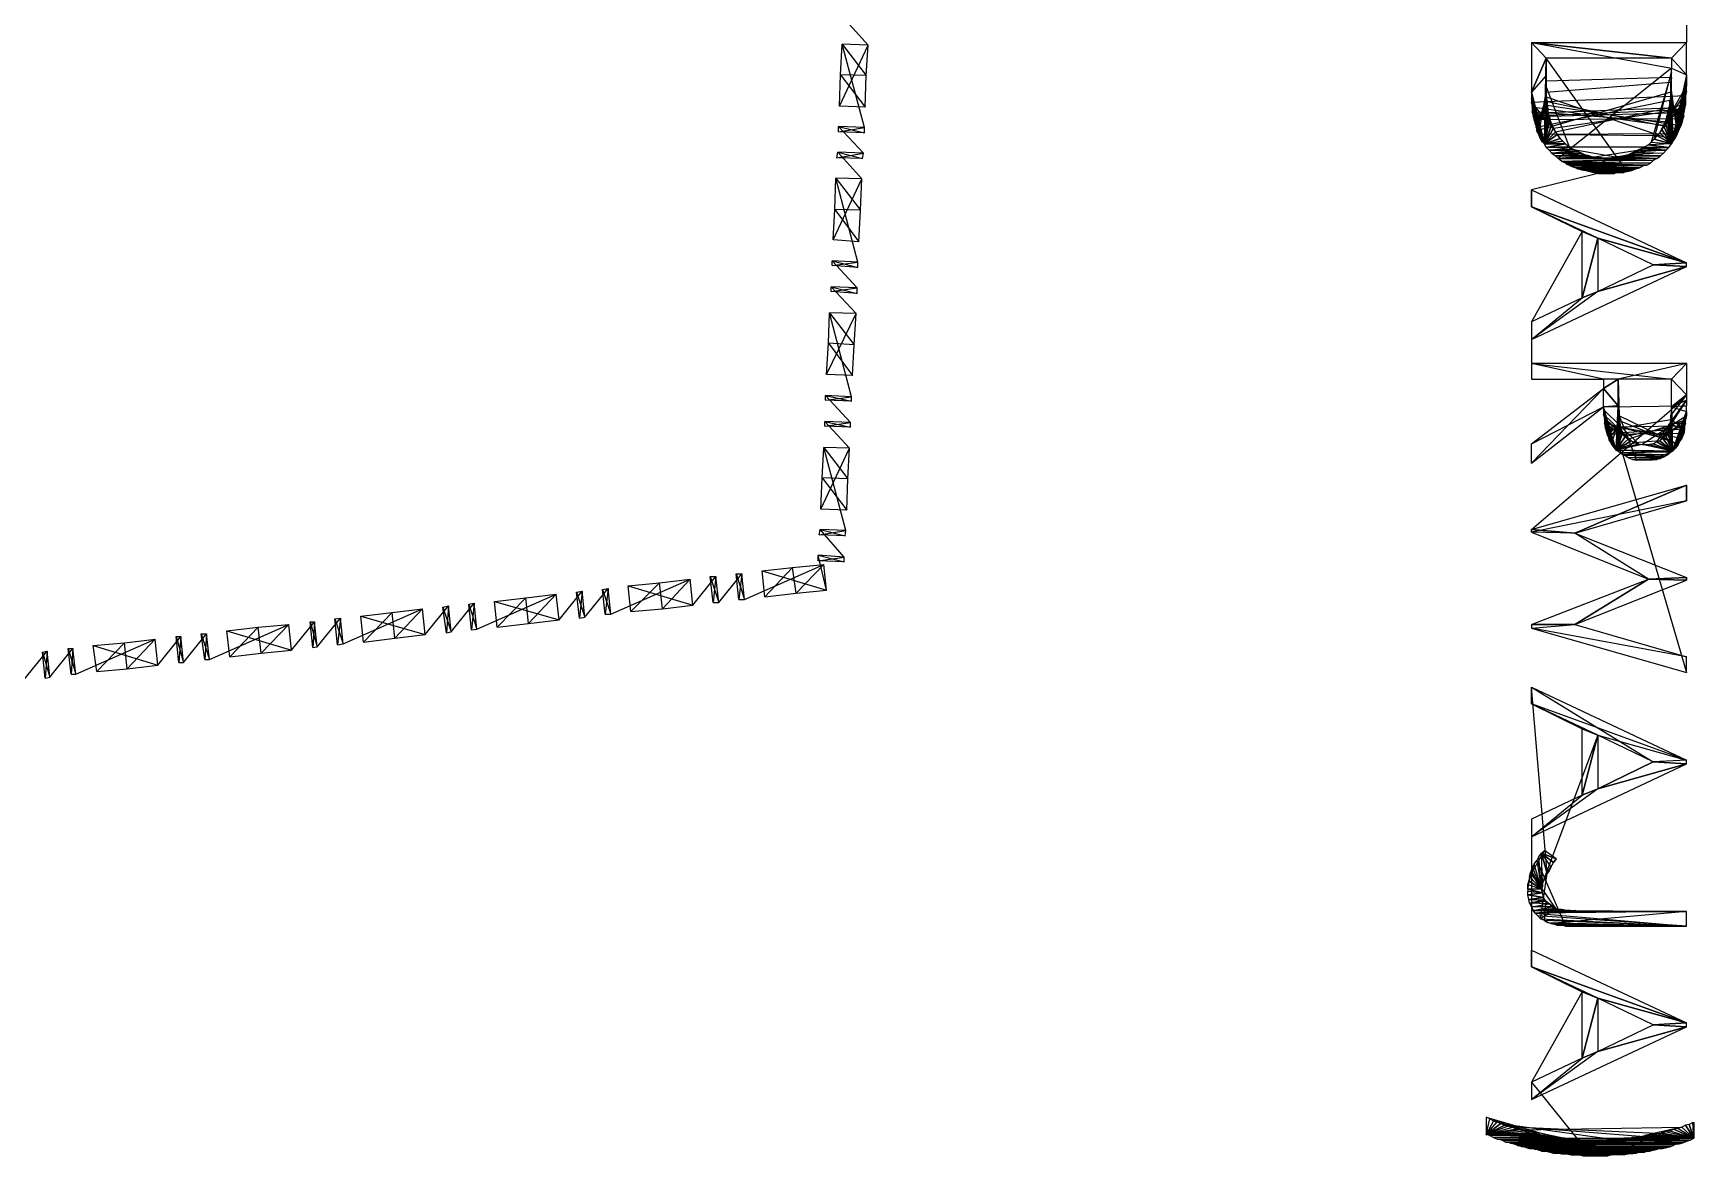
# Model space of a CAD drawing. Header units: metres. Extents: x 0 to 805, y 0 to 1107.
# Drawn here: x 690.6 to 804.9, y 634.7 to 712 of the extents above; entities that cross this region are included whole.
import ezdxf

# ---------------------------------------------------------------- set-up
doc = ezdxf.new("R2010")
doc.units = ezdxf.units.M
doc.layers.add('GUIDES', color=8, linetype='Continuous')
doc.layers.add('ROADS', color=7, linetype='Continuous')

msp = doc.modelspace()

# ---------------------------------------------------------------- linework, layer by layer
at = {"layer": 'GUIDES'}
for points in [[(746.24, 711.25), (747.9, 709.09), (746.12, 709.15), (746.24, 711.25)], [(748.02, 711.19), (746.24, 711.25), (747.9, 709.09), (748.02, 711.19)], [(803.33, 710.3), (794.7, 710.3), (793.68, 711.38), (803.33, 710.3)], [(794.7, 710.3), (793.68, 711.38), (793.68, 707.95), (794.7, 710.3)], [(793.68, 711.38), (804.35, 711.38), (803.33, 710.3), (793.68, 711.38)], [(804.35, 711.38), (803.33, 710.3), (804.35, 709.15), (804.35, 711.38)], [(794.7, 710.3), (793.68, 707.95), (794.57, 704.39), (794.7, 710.3)], [(794.7, 710.3), (794.7, 709.09), (794.57, 704.39), (794.7, 710.3)], [(803.33, 710.3), (803.33, 709.6), (804.35, 709.15), (803.33, 710.3)], [(746.12, 709.15), (747.83, 706.93), (746.05, 706.99), (746.12, 709.15)], [(747.9, 709.09), (746.12, 709.15), (747.83, 706.93), (747.9, 709.09)], [(794.7, 709.09), (794.7, 708.71), (794.57, 704.39), (794.7, 709.09)], [(794.7, 708.71), (794.7, 708.33), (794.57, 704.39), (794.7, 708.71)], [(803.33, 708.96), (803.27, 708.65), (803.33, 704.39), (803.33, 708.96)], [(803.33, 709.6), (804.35, 709.15), (803.33, 704.39), (803.33, 709.6)], [(803.33, 704.39), (804.35, 708.77), (804.35, 709.15), (803.33, 704.39)], [(804.35, 708.39), (803.33, 704.39), (804.35, 708.77), (804.35, 708.39)], [(793.68, 707.95), (793.68, 707.57), (794.57, 704.39), (793.68, 707.95)], [(793.68, 707.57), (793.68, 707.25), (794.57, 704.39), (793.68, 707.57)], [(794.7, 708.33), (794.7, 707.95), (794.57, 704.39), (794.7, 708.33)], [(794.7, 707.95), (794.7, 707.63), (794.57, 704.39), (794.7, 707.95)], [(794.7, 707.63), (794.76, 707.31), (794.57, 704.39), (794.7, 707.63)], [(803.27, 707.69), (803.2, 707.38), (803.33, 704.39), (803.27, 707.69)], [(803.27, 708.65), (803.27, 708.26), (803.33, 704.39), (803.27, 708.65)], [(803.33, 704.39), (803.27, 707.95), (803.27, 708.26), (803.33, 704.39)], [(803.27, 707.69), (803.33, 704.39), (803.27, 707.95), (803.27, 707.69)], [(803.33, 704.39), (804.35, 708.01), (804.35, 708.39), (803.33, 704.39)], [(804.28, 707.69), (803.33, 704.39), (804.35, 708.01), (804.28, 707.69)], [(804.28, 707.69), (804.28, 707.38), (803.33, 704.39), (804.28, 707.69)], [(793.68, 707.25), (793.74, 706.93), (794.57, 704.39), (793.68, 707.25)], [(793.74, 706.93), (793.74, 706.61), (794.57, 704.39), (793.74, 706.93)], [(793.74, 706.61), (793.81, 706.3), (794.57, 704.39), (793.74, 706.61)], [(794.76, 707.31), (794.76, 707.06), (794.57, 704.39), (794.76, 707.31)], [(794.76, 707.06), (794.82, 706.8), (794.57, 704.39), (794.76, 707.06)], [(794.82, 706.8), (794.82, 706.55), (794.57, 704.39), (794.82, 706.8)], [(794.82, 706.55), (794.89, 706.3), (794.57, 704.39), (794.82, 706.55)], [(803.33, 704.39), (803.01, 706.3), (803.08, 706.42), (803.33, 704.39)], [(803.14, 706.87), (803.08, 706.68), (803.33, 704.39), (803.14, 706.87)], [(803.08, 706.68), (803.08, 706.42), (803.33, 704.39), (803.08, 706.68)], [(803.2, 707.12), (803.14, 706.87), (803.33, 704.39), (803.2, 707.12)], [(803.2, 707.38), (803.2, 707.12), (803.33, 704.39), (803.2, 707.38)], [(804.28, 707.38), (804.28, 707.12), (803.33, 704.39), (804.28, 707.38)], [(804.28, 707.12), (804.22, 706.8), (803.33, 704.39), (804.28, 707.12)], [(804.22, 706.8), (804.16, 706.55), (803.33, 704.39), (804.22, 706.8)], [(803.33, 704.39), (804.16, 706.3), (804.16, 706.55), (803.33, 704.39)], [(747.77, 705.53), (745.99, 705.6), (747.77, 705.15), (747.77, 705.53)], [(745.99, 705.6), (747.77, 705.15), (745.99, 705.22), (745.99, 705.6)], [(793.81, 706.3), (793.87, 706.04), (794.57, 704.39), (793.81, 706.3)], [(793.87, 706.04), (793.93, 705.79), (794.57, 704.39), (793.87, 706.04)], [(793.93, 705.79), (794, 705.53), (794.57, 704.39), (793.93, 705.79)], [(794, 705.53), (794.06, 705.28), (794.57, 704.39), (794, 705.53)], [(794.06, 705.28), (794.19, 705.03), (794.57, 704.39), (794.06, 705.28)], [(794.89, 706.3), (794.95, 706.17), (794.57, 704.39), (794.89, 706.3)], [(794.57, 704.39), (794.95, 706.04), (794.95, 706.17), (794.57, 704.39)], [(795.08, 705.72), (794.57, 704.39), (794.95, 706.04), (795.08, 705.72)], [(795.08, 705.72), (795.2, 705.47), (794.57, 704.39), (795.08, 705.72)], [(795.2, 705.47), (795.33, 705.22), (794.57, 704.39), (795.2, 705.47)], [(802.63, 705.41), (802.51, 705.15), (803.33, 704.39), (802.63, 705.41)], [(802.76, 705.66), (802.63, 705.41), (803.33, 704.39), (802.76, 705.66)], [(802.89, 705.92), (802.76, 705.66), (803.33, 704.39), (802.89, 705.92)], [(803.01, 706.23), (802.89, 705.92), (803.33, 704.39), (803.01, 706.23)], [(803.01, 706.23), (803.33, 704.39), (803.01, 706.3), (803.01, 706.23)], [(804.09, 706.11), (803.33, 704.39), (804.16, 706.3), (804.09, 706.11)], [(804.09, 706.11), (804.03, 705.85), (803.33, 704.39), (804.09, 706.11)], [(804.03, 705.85), (803.97, 705.66), (803.33, 704.39), (804.03, 705.85)], [(803.97, 705.66), (803.84, 705.41), (803.33, 704.39), (803.97, 705.66)], [(803.46, 704.65), (803.84, 705.41), (803.33, 704.39), (803.46, 704.65)], [(803.71, 705.09), (803.46, 704.65), (803.84, 705.41), (803.71, 705.09)], [(794.57, 704.39), (794.25, 704.84), (794.19, 705.03), (794.57, 704.39)], [(794.38, 704.58), (794.57, 704.39), (794.25, 704.84), (794.38, 704.58)], [(795.33, 705.22), (795.46, 705.03), (794.57, 704.39), (795.33, 705.22)], [(795.46, 705.03), (795.65, 704.77), (794.57, 704.39), (795.46, 705.03)], [(795.65, 704.77), (795.84, 704.58), (794.57, 704.39), (795.65, 704.77)], [(795.84, 704.58), (794.57, 704.39), (796.03, 704.39), (795.84, 704.58)], [(794.57, 704.39), (796.03, 704.39), (794.7, 704.14), (794.57, 704.39)], [(796.03, 704.39), (796.28, 704.2), (794.7, 704.14), (796.03, 704.39)], [(796.35, 704.14), (794.7, 704.14), (796.28, 704.2), (796.35, 704.14)], [(794.89, 703.95), (796.35, 704.14), (794.7, 704.14), (794.89, 703.95)], [(796.6, 704.01), (794.89, 703.95), (796.35, 704.14), (796.6, 704.01)], [(801.49, 704.2), (803.14, 704.14), (801.36, 704.07), (801.49, 704.2)], [(802.95, 703.95), (801.36, 704.07), (803.14, 704.14), (802.95, 703.95)], [(801.74, 704.33), (801.49, 704.2), (803.14, 704.14), (801.74, 704.33)], [(801.93, 704.52), (803.33, 704.39), (801.74, 704.33), (801.93, 704.52)], [(803.33, 704.39), (801.74, 704.33), (803.14, 704.14), (803.33, 704.39)], [(802.12, 704.71), (801.93, 704.52), (803.33, 704.39), (802.12, 704.71)], [(802.32, 704.96), (802.12, 704.71), (803.33, 704.39), (802.32, 704.96)], [(802.51, 705.15), (802.32, 704.96), (803.33, 704.39), (802.51, 705.15)], [(803.71, 705.09), (803.59, 704.84), (803.46, 704.65), (803.71, 705.09)], [(745.93, 703.82), (747.64, 703.38), (745.86, 703.44), (745.93, 703.82)], [(747.71, 703.76), (745.93, 703.82), (747.64, 703.38), (747.71, 703.76)], [(796.6, 704.01), (794.89, 703.95), (796.85, 703.88), (796.6, 704.01)], [(794.89, 703.95), (796.85, 703.88), (795.08, 703.76), (794.89, 703.95)], [(796.85, 703.88), (795.08, 703.76), (797.11, 703.76), (796.85, 703.88)], [(795.33, 703.57), (797.11, 703.76), (795.08, 703.76), (795.33, 703.57)], [(797.36, 703.63), (795.33, 703.57), (797.11, 703.76), (797.36, 703.63)], [(797.36, 703.63), (795.33, 703.57), (797.62, 703.57), (797.36, 703.63)], [(795.33, 703.57), (797.62, 703.57), (795.52, 703.38), (795.33, 703.57)], [(797.62, 703.57), (797.87, 703.5), (795.52, 703.38), (797.62, 703.57)], [(798.19, 703.5), (798.51, 703.44), (795.52, 703.38), (798.19, 703.5)], [(797.87, 703.5), (798.19, 703.5), (795.52, 703.38), (797.87, 703.5)], [(798.51, 703.44), (795.52, 703.38), (802.32, 703.38), (798.51, 703.44)], [(795.52, 703.38), (802.32, 703.38), (795.77, 703.18), (795.52, 703.38)], [(802.32, 703.38), (802.06, 703.25), (795.77, 703.18), (802.32, 703.38)], [(802.06, 703.25), (795.77, 703.18), (801.87, 703.06), (802.06, 703.25)], [(795.77, 703.18), (801.87, 703.06), (796.03, 703.06), (795.77, 703.18)], [(796.03, 703.06), (796.09, 702.99), (801.62, 702.93), (796.03, 703.06)], [(801.87, 703.06), (796.03, 703.06), (801.62, 702.93), (801.87, 703.06)], [(796.09, 702.99), (801.62, 702.93), (796.35, 702.87), (796.09, 702.99)], [(802.32, 703.38), (798.51, 703.44), (799.2, 703.44), (802.32, 703.38)], [(799.46, 703.5), (799.2, 703.44), (802.32, 703.38), (799.46, 703.5)], [(799.78, 703.5), (799.46, 703.5), (802.32, 703.38), (799.78, 703.5)], [(800.03, 703.57), (802.57, 703.57), (799.78, 703.5), (800.03, 703.57)], [(802.57, 703.57), (799.78, 703.5), (802.32, 703.38), (802.57, 703.57)], [(800.03, 703.57), (802.57, 703.57), (800.35, 703.63), (800.03, 703.57)], [(802.57, 703.57), (800.35, 703.63), (800.6, 703.69), (802.57, 703.57)], [(800.85, 703.82), (802.76, 703.76), (800.6, 703.69), (800.85, 703.82)], [(802.76, 703.76), (800.6, 703.69), (802.57, 703.57), (802.76, 703.76)], [(801.11, 703.95), (802.95, 703.95), (800.85, 703.82), (801.11, 703.95)], [(802.95, 703.95), (800.85, 703.82), (802.76, 703.76), (802.95, 703.95)], [(801.11, 703.95), (802.95, 703.95), (801.36, 704.07), (801.11, 703.95)], [(745.8, 702.04), (747.51, 699.82), (745.74, 699.88), (745.8, 702.04)], [(747.58, 701.98), (745.8, 702.04), (747.51, 699.82), (747.58, 701.98)], [(801.62, 702.93), (801.36, 702.87), (796.35, 702.87), (801.62, 702.93)], [(796.35, 702.87), (796.6, 702.8), (801.11, 702.74), (796.35, 702.87)], [(801.36, 702.87), (796.35, 702.87), (801.11, 702.74), (801.36, 702.87)], [(796.6, 702.8), (801.11, 702.74), (796.85, 702.68), (796.6, 702.8)], [(801.11, 702.74), (796.85, 702.68), (800.85, 702.68), (801.11, 702.74)], [(796.85, 702.68), (800.85, 702.68), (797.11, 702.61), (796.85, 702.68)], [(800.85, 702.68), (797.11, 702.61), (800.6, 702.55), (800.85, 702.68)], [(797.11, 702.61), (797.43, 702.55), (800.6, 702.55), (797.11, 702.61)], [(797.43, 702.55), (800.6, 702.55), (797.68, 702.49), (797.43, 702.55)], [(797.68, 702.49), (800.28, 702.49), (800.6, 702.55), (797.68, 702.49)], [(798, 702.42), (800.03, 702.42), (797.68, 702.49), (798, 702.42)], [(800.03, 702.42), (797.68, 702.49), (800.28, 702.49), (800.03, 702.42)], [(799.71, 702.42), (798, 702.42), (798.25, 702.36), (799.71, 702.42)], [(799.71, 702.42), (799.39, 702.36), (798.25, 702.36), (799.71, 702.42)], [(804.35, 696.2), (793.68, 700.07), (793.68, 701.22), (804.35, 696.2)], [(745.74, 699.88), (747.39, 697.66), (745.61, 697.79), (745.74, 699.88)], [(747.51, 699.82), (745.74, 699.88), (747.39, 697.66), (747.51, 699.82)], [(793.68, 700.07), (797.17, 698.36), (798.25, 697.91), (793.68, 700.07)], [(798.25, 697.91), (804.35, 696.2), (793.68, 700.07), (798.25, 697.91)], [(797.17, 698.36), (798.25, 697.91), (797.17, 693.79), (797.17, 698.36)], [(798.25, 697.91), (798.25, 694.23), (797.17, 693.79), (798.25, 697.91)], [(798.25, 697.91), (804.35, 696.2), (802.06, 696.07), (798.25, 697.91)], [(747.32, 696.26), (745.55, 696.33), (747.32, 695.88), (747.32, 696.26)], [(745.55, 696.33), (747.32, 695.88), (745.55, 696.01), (745.55, 696.33)], [(804.35, 696.2), (802.06, 696.07), (804.35, 695.95), (804.35, 696.2)], [(804.35, 695.95), (798.25, 694.23), (793.68, 690.93), (804.35, 695.95)], [(802.06, 696.07), (804.35, 695.95), (798.25, 694.23), (802.06, 696.07)], [(747.26, 694.49), (745.48, 694.55), (747.26, 694.1), (747.26, 694.49)], [(745.48, 694.55), (747.26, 694.1), (745.48, 694.23), (745.48, 694.55)], [(793.68, 690.93), (797.17, 693.79), (798.25, 694.23), (793.68, 690.93)], [(745.36, 692.77), (747.07, 690.55), (745.29, 690.68), (745.36, 692.77)], [(747.2, 692.71), (745.36, 692.77), (747.07, 690.55), (747.2, 692.71)], [(793.68, 692.14), (793.68, 690.93), (797.17, 693.79), (793.68, 692.14)], [(745.29, 690.68), (746.94, 688.45), (745.17, 688.52), (745.29, 690.68)], [(747.07, 690.55), (745.29, 690.68), (746.94, 688.45), (747.07, 690.55)], [(793.68, 688.2), (798.63, 688.2), (793.68, 689.28), (793.68, 688.2)], [(798.63, 688.2), (793.68, 689.28), (803.33, 688.2), (798.63, 688.2)], [(793.68, 689.28), (803.33, 688.2), (804.35, 689.28), (793.68, 689.28)], [(803.33, 688.2), (804.35, 689.28), (804.35, 687.12), (803.33, 688.2)], [(799.65, 688.2), (798.63, 687.56), (799.65, 686.36), (799.65, 688.2)], [(799.65, 688.2), (798.63, 688.2), (798.63, 687.56), (799.65, 688.2)], [(803.33, 688.2), (804.35, 687.12), (803.33, 686.29), (803.33, 688.2)], [(746.88, 686.99), (745.1, 687.06), (746.88, 686.67), (746.88, 686.99)], [(745.1, 687.06), (746.88, 686.67), (745.1, 686.74), (745.1, 687.06)], [(798.63, 686.29), (798.63, 687.56), (793.68, 682.42), (798.63, 686.29)], [(798.63, 687.56), (793.68, 682.42), (793.68, 683.75), (798.63, 687.56)], [(798.63, 687.56), (799.65, 686.36), (798.63, 686.29), (798.63, 687.56)], [(804.35, 687.12), (804.35, 686.74), (803.33, 686.29), (804.35, 687.12)], [(799.52, 683.31), (798.63, 686.29), (799.65, 686.36), (799.52, 683.31)], [(798.63, 686.1), (799.52, 683.31), (798.63, 686.29), (798.63, 686.1)], [(798.63, 686.1), (798.63, 685.79), (799.52, 683.31), (798.63, 686.1)], [(799.65, 686.36), (799.65, 685.98), (799.52, 683.31), (799.65, 686.36)], [(799.65, 685.98), (799.71, 685.66), (799.52, 683.31), (799.65, 685.98)], [(803.27, 685.72), (803.39, 683.25), (803.33, 686.1), (803.27, 685.72)], [(804.35, 686.74), (804.35, 686.36), (803.33, 686.29), (804.35, 686.74)], [(804.35, 686.36), (803.33, 686.29), (804.35, 685.98), (804.35, 686.36)], [(803.39, 683.25), (803.33, 686.1), (803.33, 686.29), (803.39, 683.25)], [(803.33, 686.29), (804.35, 685.98), (803.39, 683.25), (803.33, 686.29)], [(804.35, 685.98), (804.35, 685.66), (803.39, 683.25), (804.35, 685.98)], [(746.82, 685.21), (745.04, 685.28), (746.82, 684.9), (746.82, 685.21)], [(745.04, 685.28), (746.82, 684.9), (745.04, 684.96), (745.04, 685.28)], [(798.63, 685.79), (798.7, 685.47), (799.52, 683.31), (798.63, 685.79)], [(798.7, 685.47), (798.7, 685.15), (799.52, 683.31), (798.7, 685.47)], [(798.7, 685.15), (798.76, 684.9), (799.52, 683.31), (798.7, 685.15)], [(798.76, 684.9), (798.82, 684.64), (799.52, 683.31), (798.76, 684.9)], [(799.71, 685.66), (799.71, 685.34), (799.52, 683.31), (799.71, 685.66)], [(799.71, 685.34), (799.78, 685.09), (799.52, 683.31), (799.71, 685.34)], [(799.52, 683.31), (799.84, 684.9), (799.78, 685.09), (799.52, 683.31)], [(799.84, 684.77), (799.52, 683.31), (799.84, 684.9), (799.84, 684.77)], [(799.84, 684.77), (799.97, 684.52), (799.52, 683.31), (799.84, 684.77)], [(803.39, 683.25), (803.08, 684.58), (803.14, 684.71), (803.39, 683.25)], [(803.2, 684.9), (803.14, 684.71), (803.39, 683.25), (803.2, 684.9)], [(803.27, 685.4), (803.2, 685.15), (803.39, 683.25), (803.27, 685.4)], [(803.2, 685.15), (803.2, 684.9), (803.39, 683.25), (803.2, 685.15)], [(803.27, 685.72), (803.27, 685.4), (803.39, 683.25), (803.27, 685.72)], [(804.35, 685.66), (804.28, 685.4), (803.39, 683.25), (804.35, 685.66)], [(803.39, 683.25), (804.28, 685.15), (804.28, 685.4), (803.39, 683.25)], [(804.22, 684.96), (803.39, 683.25), (804.28, 685.15), (804.22, 684.96)], [(804.22, 684.96), (804.22, 684.77), (803.39, 683.25), (804.22, 684.96)], [(803.39, 683.25), (804.22, 684.71), (804.22, 684.77), (803.39, 683.25)], [(804.16, 684.45), (803.39, 683.25), (804.22, 684.71), (804.16, 684.45)], [(798.82, 684.64), (798.89, 684.39), (799.52, 683.31), (798.82, 684.64)], [(799.01, 684.13), (799.52, 683.31), (798.89, 684.39), (799.01, 684.13)], [(799.01, 684.01), (799.2, 683.75), (799.01, 684.13), (799.01, 684.01)], [(799.2, 683.75), (799.01, 684.13), (799.52, 683.31), (799.2, 683.75)], [(799.2, 683.75), (799.33, 683.56), (799.52, 683.31), (799.2, 683.75)], [(799.97, 684.52), (800.16, 684.26), (799.52, 683.31), (799.97, 684.52)], [(800.16, 684.26), (800.35, 684.07), (799.52, 683.31), (800.16, 684.26)], [(800.35, 684.07), (800.54, 683.94), (799.52, 683.31), (800.35, 684.07)], [(800.54, 683.94), (800.79, 683.82), (799.52, 683.31), (800.54, 683.94)], [(799.52, 683.31), (801.05, 683.75), (800.79, 683.82), (799.52, 683.31)], [(801.3, 683.69), (799.52, 683.31), (801.05, 683.75), (801.3, 683.69)], [(801.3, 683.69), (799.52, 683.31), (803.39, 683.25), (801.3, 683.69)], [(801.3, 683.69), (801.81, 683.69), (803.39, 683.25), (801.3, 683.69)], [(801.81, 683.69), (803.39, 683.25), (802.06, 683.75), (801.81, 683.69)], [(802.32, 683.88), (802.06, 683.75), (803.39, 683.25), (802.32, 683.88)], [(802.51, 683.94), (802.32, 683.88), (803.39, 683.25), (802.51, 683.94)], [(802.7, 684.13), (802.51, 683.94), (803.39, 683.25), (802.7, 684.13)], [(802.89, 684.39), (802.7, 684.13), (803.39, 683.25), (802.89, 684.39)], [(802.89, 684.39), (803.39, 683.25), (803.08, 684.58), (802.89, 684.39)], [(804.16, 684.45), (804.03, 684.13), (803.39, 683.25), (804.16, 684.45)], [(803.39, 683.25), (803.9, 683.94), (804.03, 684.13), (803.39, 683.25)], [(803.78, 683.69), (803.39, 683.25), (803.9, 683.94), (803.78, 683.69)], [(803.78, 683.69), (803.59, 683.44), (803.39, 683.25), (803.78, 683.69)], [(744.97, 683.5), (746.63, 681.34), (744.85, 681.4), (744.97, 683.5)], [(746.75, 683.44), (744.97, 683.5), (746.63, 681.34), (746.75, 683.44)], [(799.52, 683.31), (803.39, 683.25), (799.78, 683.12), (799.52, 683.31)], [(803.39, 683.25), (803.27, 683.18), (799.78, 683.12), (803.39, 683.25)], [(803.27, 683.18), (799.78, 683.12), (803.08, 682.99), (803.27, 683.18)], [(803.08, 682.99), (799.97, 682.99), (799.78, 683.12), (803.08, 682.99)], [(800.16, 682.93), (803.08, 682.99), (799.97, 682.99), (800.16, 682.93)], [(802.82, 682.86), (800.16, 682.93), (803.08, 682.99), (802.82, 682.86)], [(800.35, 682.8), (802.82, 682.86), (800.16, 682.93), (800.35, 682.8)], [(802.57, 682.74), (800.35, 682.8), (802.82, 682.86), (802.57, 682.74)], [(800.66, 682.67), (802.57, 682.74), (800.35, 682.8), (800.66, 682.67)], [(802.32, 682.67), (800.66, 682.67), (802.57, 682.74), (802.32, 682.67)], [(800.92, 682.61), (802.32, 682.67), (800.66, 682.67), (800.92, 682.61)], [(802, 682.61), (800.92, 682.61), (802.32, 682.67), (802, 682.61)], [(744.85, 681.4), (746.56, 679.18), (744.78, 679.25), (744.85, 681.4)], [(746.63, 681.34), (744.85, 681.4), (746.56, 679.18), (746.63, 681.34)], [(804.35, 680.9), (796.66, 677.59), (793.68, 677.85), (804.35, 680.9)], [(804.35, 679.82), (804.35, 680.9), (796.66, 677.59), (804.35, 679.82)], [(744.72, 677.85), (746.44, 677.4), (744.66, 677.47), (744.72, 677.85)], [(746.5, 677.78), (744.72, 677.85), (746.44, 677.4), (746.5, 677.78)], [(796.66, 677.59), (793.68, 677.66), (793.68, 677.85), (796.66, 677.59)], [(801.74, 674.42), (796.66, 677.59), (793.68, 677.66), (801.74, 674.42)], [(804.35, 674.55), (801.74, 674.42), (796.66, 677.59), (804.35, 674.55)], [(746.37, 675.94), (744.59, 676.07), (746.37, 675.63), (746.37, 675.94)], [(744.59, 676.07), (746.37, 675.63), (744.59, 675.69), (744.59, 676.07)], [(735.77, 674.42), (733.86, 672.39), (733.67, 674.17), (735.77, 674.42)], [(735.96, 672.64), (735.77, 674.42), (733.86, 672.39), (735.96, 672.64)], [(737.55, 674.61), (737.35, 672.83), (737.16, 674.61), (737.55, 674.61)], [(737.74, 672.83), (737.55, 674.61), (737.35, 672.83), (737.74, 672.83)], [(739.32, 674.8), (739.13, 673.02), (738.94, 674.8), (739.32, 674.8)], [(739.51, 673.02), (739.32, 674.8), (739.13, 673.02), (739.51, 673.02)], [(742.82, 675.24), (740.91, 673.21), (740.72, 674.99), (742.82, 675.24)], [(743.07, 673.47), (742.82, 675.24), (740.91, 673.21), (743.07, 673.47)], [(744.97, 675.44), (743.07, 673.47), (742.82, 675.24), (744.97, 675.44)], [(745.17, 673.66), (744.97, 675.44), (743.07, 673.47), (745.17, 673.66)], [(801.74, 674.42), (796.66, 671.31), (793.68, 671.31), (801.74, 674.42)], [(804.35, 674.36), (801.74, 674.42), (796.66, 671.31), (804.35, 674.36)], [(804.35, 674.36), (804.35, 674.55), (801.74, 674.42), (804.35, 674.36)], [(726.56, 673.4), (724.65, 671.37), (724.46, 673.15), (726.56, 673.4)], [(726.75, 671.63), (726.56, 673.4), (724.65, 671.37), (726.75, 671.63)], [(728.34, 673.59), (728.15, 671.75), (727.96, 673.53), (728.34, 673.59)], [(728.53, 671.82), (728.34, 673.59), (728.15, 671.75), (728.53, 671.82)], [(730.12, 673.78), (729.93, 672.01), (729.73, 673.72), (730.12, 673.78)], [(730.31, 672.01), (730.12, 673.78), (729.93, 672.01), (730.31, 672.01)], [(733.67, 674.17), (731.7, 672.2), (731.51, 673.97), (733.67, 674.17)], [(733.86, 672.39), (733.67, 674.17), (731.7, 672.2), (733.86, 672.39)], [(715.26, 672.13), (713.29, 670.1), (713.1, 671.88), (715.26, 672.13)], [(715.45, 670.36), (715.26, 672.13), (713.29, 670.1), (715.45, 670.36)], [(717.35, 672.39), (715.45, 670.36), (715.26, 672.13), (717.35, 672.39)], [(717.54, 670.61), (717.35, 672.39), (715.45, 670.36), (717.54, 670.61)], [(719.13, 672.58), (719, 670.74), (718.75, 672.51), (719.13, 672.58)], [(719.32, 670.8), (719.13, 672.58), (719, 670.74), (719.32, 670.8)], [(720.91, 672.77), (720.72, 670.93), (720.53, 672.7), (720.91, 672.77)], [(721.1, 670.99), (720.91, 672.77), (720.72, 670.93), (721.1, 670.99)], [(724.46, 673.15), (722.5, 671.12), (722.31, 672.9), (724.46, 673.15)], [(724.65, 671.37), (724.46, 673.15), (722.5, 671.12), (724.65, 671.37)], [(706.05, 671.12), (704.08, 669.09), (703.89, 670.86), (706.05, 671.12)], [(706.24, 669.34), (706.05, 671.12), (704.08, 669.09), (706.24, 669.34)], [(708.14, 671.31), (706.24, 669.34), (706.05, 671.12), (708.14, 671.31)], [(708.34, 669.53), (708.14, 671.31), (706.24, 669.34), (708.34, 669.53)], [(709.92, 671.5), (709.8, 669.72), (709.61, 671.5), (709.92, 671.5)], [(710.11, 669.78), (709.92, 671.5), (709.8, 669.72), (710.11, 669.78)], [(711.7, 671.75), (711.51, 669.91), (711.32, 671.69), (711.7, 671.75)], [(711.89, 669.97), (711.7, 671.75), (711.51, 669.91), (711.89, 669.97)], [(804.35, 669.09), (793.68, 671.05), (796.66, 671.31), (804.35, 669.09)], [(793.68, 671.05), (796.66, 671.31), (793.68, 671.31), (793.68, 671.05)], [(804.35, 668.01), (804.35, 669.09), (793.68, 671.05), (804.35, 668.01)], [(696.84, 670.04), (694.94, 668.07), (694.68, 669.85), (696.84, 670.04)], [(697.03, 668.26), (696.84, 670.04), (694.94, 668.07), (697.03, 668.26)], [(698.94, 670.29), (697.03, 668.26), (696.84, 670.04), (698.94, 670.29)], [(699.13, 668.51), (698.94, 670.29), (697.03, 668.26), (699.13, 668.51)], [(700.72, 670.48), (700.59, 668.7), (700.4, 670.48), (700.72, 670.48)], [(700.91, 668.7), (700.72, 670.48), (700.59, 668.7), (700.91, 668.7)], [(702.49, 670.67), (702.37, 668.89), (702.11, 670.67), (702.49, 670.67)], [(702.68, 668.89), (702.49, 670.67), (702.37, 668.89), (702.68, 668.89)], [(691.51, 669.47), (691.38, 667.62), (691.19, 669.4), (691.51, 669.47)], [(691.7, 667.69), (691.51, 669.47), (691.38, 667.62), (691.7, 667.69)], [(693.29, 669.66), (693.16, 667.88), (692.97, 669.66), (693.29, 669.66)], [(693.48, 667.88), (693.29, 669.66), (693.16, 667.88), (693.48, 667.88)], [(804.35, 661.97), (793.68, 665.85), (793.68, 666.99), (804.35, 661.97)], [(793.68, 665.85), (797.17, 664.13), (798.25, 663.69), (793.68, 665.85)], [(798.25, 663.69), (804.35, 661.97), (793.68, 665.85), (798.25, 663.69)], [(797.17, 664.13), (798.25, 663.69), (797.17, 659.56), (797.17, 664.13)], [(798.25, 663.69), (798.25, 660), (797.17, 659.56), (798.25, 663.69)], [(798.25, 663.69), (804.35, 661.97), (802.06, 661.85), (798.25, 663.69)], [(802.06, 661.85), (804.35, 661.72), (798.25, 660), (802.06, 661.85)], [(804.35, 661.97), (802.06, 661.85), (804.35, 661.72), (804.35, 661.97)], [(804.35, 661.72), (798.25, 660), (793.68, 656.7), (804.35, 661.72)], [(793.68, 656.7), (797.17, 659.56), (798.25, 660), (793.68, 656.7)], [(793.68, 657.91), (793.68, 656.7), (797.17, 659.56), (793.68, 657.91)], [(794.38, 653.08), (793.87, 654.8), (794.06, 655.05), (794.38, 653.08)], [(794.06, 655.05), (794.38, 653.08), (794.19, 655.31), (794.06, 655.05)], [(794.38, 653.08), (794.19, 655.31), (794.38, 655.56), (794.38, 653.08)], [(794.57, 655.75), (794.38, 655.56), (795.39, 655.18), (794.57, 655.75)], [(795.39, 655.18), (795.2, 654.92), (794.38, 655.56), (795.39, 655.18)], [(795.2, 654.92), (794.38, 655.56), (795.01, 654.61), (795.2, 654.92)], [(794.38, 655.56), (795.01, 654.61), (794.76, 654.16), (794.38, 655.56)], [(794.76, 654.16), (794.44, 653.53), (794.38, 655.56), (794.76, 654.16)], [(794.44, 653.53), (794.38, 655.56), (794.38, 653.08), (794.44, 653.53)], [(793.49, 653.65), (794.38, 653.08), (793.55, 653.97), (793.49, 653.65)], [(794.38, 653.08), (793.55, 653.97), (793.62, 654.23), (794.38, 653.08)], [(793.62, 654.23), (794.38, 653.08), (793.68, 654.35), (793.62, 654.23)], [(794.38, 653.08), (793.68, 654.35), (793.74, 654.61), (794.38, 653.08)], [(793.74, 654.61), (794.38, 653.08), (793.87, 654.8), (793.74, 654.61)], [(794.44, 653.53), (794.63, 653.91), (794.76, 654.16), (794.44, 653.53)], [(794.57, 653.78), (794.44, 653.53), (794.63, 653.91), (794.57, 653.78)], [(795.01, 654.61), (794.89, 654.35), (794.76, 654.16), (795.01, 654.61)], [(793.49, 653.65), (793.43, 653.4), (794.38, 653.08), (793.49, 653.65)], [(793.43, 653.4), (794.38, 653.08), (793.43, 653.08), (793.43, 653.4)], [(793.43, 653.08), (793.43, 652.96), (794.44, 652.83), (793.43, 653.08)], [(794.38, 653.08), (793.43, 653.08), (794.44, 652.83), (794.38, 653.08)], [(793.43, 652.96), (794.44, 652.83), (793.43, 652.7), (793.43, 652.96)], [(794.44, 652.83), (793.43, 652.7), (794.5, 652.51), (794.44, 652.83)], [(793.43, 652.7), (794.5, 652.51), (793.49, 652.38), (793.43, 652.7)], [(794.44, 653.53), (794.44, 653.27), (794.38, 653.08), (794.44, 653.53)], [(794.5, 652.51), (793.49, 652.38), (794.63, 652.32), (794.5, 652.51)], [(793.49, 652.38), (794.63, 652.32), (793.55, 652.13), (793.49, 652.38)], [(793.55, 652.13), (794.7, 652.26), (794.63, 652.32), (793.55, 652.13)], [(794.89, 652.07), (793.55, 652.13), (794.7, 652.26), (794.89, 652.07)], [(793.68, 651.88), (794.89, 652.07), (793.55, 652.13), (793.68, 651.88)], [(795.08, 651.88), (793.68, 651.88), (794.89, 652.07), (795.08, 651.88)], [(793.81, 651.62), (795.08, 651.88), (793.68, 651.88), (793.81, 651.62)], [(795.33, 651.75), (793.81, 651.62), (795.08, 651.88), (795.33, 651.75)], [(795.39, 651.75), (795.58, 651.69), (793.81, 651.62), (795.39, 651.75)], [(795.33, 651.75), (795.39, 651.75), (793.81, 651.62), (795.33, 651.75)], [(795.77, 651.69), (793.81, 651.62), (796.09, 651.62), (795.77, 651.69)], [(795.58, 651.69), (795.77, 651.69), (793.81, 651.62), (795.58, 651.69)], [(793.81, 651.62), (796.09, 651.62), (793.93, 651.43), (793.81, 651.62)], [(796.73, 651.62), (797.11, 651.56), (793.93, 651.43), (796.73, 651.62)], [(796.09, 651.62), (796.73, 651.62), (793.93, 651.43), (796.09, 651.62)], [(804.35, 651.56), (793.93, 651.43), (804.35, 650.54), (804.35, 651.56)], [(797.11, 651.56), (804.35, 651.56), (793.93, 651.43), (797.11, 651.56)], [(804.35, 650.54), (794.12, 651.24), (793.93, 651.43), (804.35, 650.54)], [(794.31, 651.05), (804.35, 650.54), (794.12, 651.24), (794.31, 651.05)], [(804.35, 650.54), (794.57, 650.92), (794.31, 651.05), (804.35, 650.54)], [(794.82, 650.8), (804.35, 650.54), (794.57, 650.92), (794.82, 650.8)], [(804.35, 650.54), (795.01, 650.73), (794.82, 650.8), (804.35, 650.54)], [(795.27, 650.67), (804.35, 650.54), (795.01, 650.73), (795.27, 650.67)], [(795.46, 650.61), (795.77, 650.61), (795.27, 650.67), (795.46, 650.61)], [(795.77, 650.61), (795.27, 650.67), (804.35, 650.54), (795.77, 650.61)], [(795.77, 650.61), (804.35, 650.54), (796.03, 650.54), (795.77, 650.61)], [(804.35, 643.88), (793.68, 647.75), (793.68, 648.89), (804.35, 643.88)], [(793.68, 647.75), (797.17, 646.03), (798.25, 645.59), (793.68, 647.75)], [(798.25, 645.59), (804.35, 643.88), (793.68, 647.75), (798.25, 645.59)], [(797.17, 646.03), (798.25, 645.59), (797.17, 641.46), (797.17, 646.03)], [(798.25, 645.59), (798.25, 641.91), (797.17, 641.46), (798.25, 645.59)], [(798.25, 645.59), (804.35, 643.88), (802.06, 643.75), (798.25, 645.59)], [(804.35, 643.62), (798.25, 641.91), (793.68, 638.61), (804.35, 643.62)], [(802.06, 643.75), (804.35, 643.62), (798.25, 641.91), (802.06, 643.75)], [(804.35, 643.88), (802.06, 643.75), (804.35, 643.62), (804.35, 643.88)], [(793.68, 638.61), (797.17, 641.46), (798.25, 641.91), (793.68, 638.61)], [(793.68, 639.81), (793.68, 638.61), (797.17, 641.46), (793.68, 639.81)], [(790.57, 636.19), (790.82, 637.27), (790.57, 637.4), (790.57, 636.19)], [(791.08, 637.14), (790.57, 636.19), (790.82, 637.27), (791.08, 637.14)], [(790.57, 636.19), (791.33, 637.08), (791.08, 637.14), (790.57, 636.19)], [(791.58, 636.95), (790.57, 636.19), (791.33, 637.08), (791.58, 636.95)], [(791.58, 636.95), (791.84, 636.83), (790.57, 636.19), (791.58, 636.95)], [(791.84, 636.83), (792.09, 636.76), (790.57, 636.19), (791.84, 636.83)], [(790.57, 636.19), (792.41, 636.7), (792.09, 636.76), (790.57, 636.19)], [(792.66, 636.57), (790.57, 636.19), (792.41, 636.7), (792.66, 636.57)], [(804.86, 635.94), (803.71, 636.64), (804.03, 636.7), (804.86, 635.94)], [(804.28, 636.83), (804.03, 636.7), (804.86, 635.94), (804.28, 636.83)], [(804.54, 636.89), (804.28, 636.83), (804.86, 635.94), (804.54, 636.89)], [(804.54, 636.89), (804.86, 635.94), (804.79, 637.02), (804.54, 636.89)], [(804.86, 635.94), (804.79, 637.02), (804.86, 637.02), (804.86, 635.94)], [(792.66, 636.57), (792.98, 636.51), (790.57, 636.19), (792.66, 636.57)], [(790.57, 636.19), (793.23, 636.45), (792.98, 636.51), (790.57, 636.19)], [(793.55, 636.32), (790.57, 636.19), (793.23, 636.45), (793.55, 636.32)], [(793.55, 636.32), (793.87, 636.26), (790.57, 636.19), (793.55, 636.32)], [(794, 636.26), (790.57, 636.19), (794.25, 636.19), (794, 636.26)], [(793.87, 636.26), (794, 636.26), (790.57, 636.19), (793.87, 636.26)], [(790.57, 636.19), (794.25, 636.19), (790.82, 636.13), (790.57, 636.19)], [(794.57, 636.13), (790.82, 636.13), (794.25, 636.19), (794.57, 636.13)], [(791.08, 636), (794.57, 636.13), (790.82, 636.13), (791.08, 636)], [(794.82, 636.07), (791.08, 636), (794.57, 636.13), (794.82, 636.07)], [(795.39, 636), (791.08, 636), (795.14, 636.07), (795.39, 636)], [(794.82, 636.07), (795.14, 636.07), (791.08, 636), (794.82, 636.07)], [(791.33, 635.87), (795.39, 636), (791.08, 636), (791.33, 635.87)], [(795.71, 635.94), (791.33, 635.87), (795.39, 636), (795.71, 635.94)], [(795.97, 635.94), (791.33, 635.87), (796.28, 635.87), (795.97, 635.94)], [(795.71, 635.94), (795.97, 635.94), (791.33, 635.87), (795.71, 635.94)], [(791.33, 635.87), (796.28, 635.87), (791.65, 635.81), (791.33, 635.87)], [(796.85, 635.87), (791.65, 635.81), (797.11, 635.81), (796.85, 635.87)], [(796.28, 635.87), (796.85, 635.87), (791.65, 635.81), (796.28, 635.87)], [(791.65, 635.81), (797.11, 635.81), (791.9, 635.68), (791.65, 635.81)], [(797.11, 635.81), (804.35, 635.75), (791.9, 635.68), (797.11, 635.81)], [(804.35, 635.75), (791.9, 635.68), (804.09, 635.62), (804.35, 635.75)], [(791.9, 635.68), (804.09, 635.62), (792.16, 635.62), (791.9, 635.68)], [(792.16, 635.62), (792.47, 635.56), (803.84, 635.56), (792.16, 635.62)], [(804.09, 635.62), (792.16, 635.62), (803.84, 635.56), (804.09, 635.62)], [(792.47, 635.56), (803.84, 635.56), (792.73, 635.43), (792.47, 635.56)], [(803.84, 635.56), (803.52, 635.49), (792.73, 635.43), (803.84, 635.56)], [(798.89, 635.81), (797.11, 635.81), (804.35, 635.75), (798.89, 635.81)], [(799.2, 635.87), (804.6, 635.81), (798.89, 635.81), (799.2, 635.87)], [(804.6, 635.81), (798.89, 635.81), (804.35, 635.75), (804.6, 635.81)], [(799.78, 635.87), (799.2, 635.87), (804.6, 635.81), (799.78, 635.87)], [(800.03, 635.94), (799.78, 635.87), (804.6, 635.81), (800.03, 635.94)], [(800.35, 635.94), (800.03, 635.94), (804.6, 635.81), (800.35, 635.94)], [(800.6, 636), (804.86, 635.94), (800.35, 635.94), (800.6, 636)], [(804.86, 635.94), (800.35, 635.94), (804.6, 635.81), (804.86, 635.94)], [(800.92, 636), (800.6, 636), (804.86, 635.94), (800.92, 636)], [(800.92, 636), (804.86, 635.94), (801.17, 636.07), (800.92, 636)], [(804.86, 635.94), (801.17, 636.07), (801.49, 636.13), (804.86, 635.94)], [(801.68, 636.13), (801.49, 636.13), (804.86, 635.94), (801.68, 636.13)], [(802, 636.19), (801.68, 636.13), (804.86, 635.94), (802, 636.19)], [(802, 636.19), (804.86, 635.94), (802.32, 636.26), (802, 636.19)], [(804.86, 635.94), (802.32, 636.26), (802.63, 636.32), (804.86, 635.94)], [(802.63, 636.32), (804.86, 635.94), (802.89, 636.38), (802.63, 636.32)], [(804.86, 635.94), (802.89, 636.38), (803.2, 636.45), (804.86, 635.94)], [(803.46, 636.57), (803.2, 636.45), (804.86, 635.94), (803.46, 636.57)], [(803.46, 636.57), (804.86, 635.94), (803.71, 636.64), (803.46, 636.57)], [(803.52, 635.49), (792.73, 635.43), (803.27, 635.37), (803.52, 635.49)], [(792.73, 635.43), (803.27, 635.37), (792.98, 635.37), (792.73, 635.43)], [(803.27, 635.37), (792.98, 635.37), (803.01, 635.3), (803.27, 635.37)], [(792.98, 635.37), (803.01, 635.3), (793.3, 635.3), (792.98, 635.37)], [(793.3, 635.3), (793.55, 635.24), (802.7, 635.24), (793.3, 635.3)], [(803.01, 635.3), (793.3, 635.3), (802.7, 635.24), (803.01, 635.3)], [(793.55, 635.24), (802.7, 635.24), (793.87, 635.18), (793.55, 635.24)], [(802.7, 635.24), (802.38, 635.18), (793.87, 635.18), (802.7, 635.24)], [(802.38, 635.18), (793.87, 635.18), (802.06, 635.11), (802.38, 635.18)], [(793.87, 635.18), (802.06, 635.11), (794.19, 635.11), (793.87, 635.18)], [(802.06, 635.11), (794.19, 635.11), (801.81, 635.05), (802.06, 635.11)], [(794.19, 635.11), (801.81, 635.05), (794.38, 635.05), (794.19, 635.11)], [(794.7, 635.05), (794.95, 634.99), (801.49, 634.99), (794.7, 635.05)], [(794.7, 635.05), (801.81, 635.05), (801.49, 634.99), (794.7, 635.05)], [(801.24, 634.99), (794.95, 634.99), (795.2, 634.92), (801.24, 634.99)], [(801.24, 634.99), (800.92, 634.92), (795.2, 634.92), (801.24, 634.99)], [(800.66, 634.86), (800.35, 634.86), (795.52, 634.92), (800.66, 634.86)], [(800.35, 634.86), (795.52, 634.92), (795.77, 634.86), (800.35, 634.86)], [(795.52, 634.92), (800.92, 634.92), (800.66, 634.86), (795.52, 634.92)], [(800.09, 634.8), (799.2, 634.8), (796.09, 634.86), (800.09, 634.8)], [(799.2, 634.8), (796.09, 634.86), (796.41, 634.8), (799.2, 634.8)], [(796.09, 634.86), (800.35, 634.86), (800.09, 634.8), (796.09, 634.86)], [(796.98, 634.8), (798.95, 634.73), (797.24, 634.73), (796.98, 634.8)], [(796.98, 634.8), (799.2, 634.8), (798.95, 634.73), (796.98, 634.8)]]:
    msp.add_lwpolyline(points, close=True, dxfattribs=at)
at = {"layer": 'ROADS'}
for points in [[(804.35, 718.23), (804.35, 711.38), (803.33, 710.3), (804.35, 709.15), (804.35, 708.77), (803.33, 704.39), (801.74, 704.33), (803.14, 704.14), (801.36, 704.07), (802.95, 703.95), (800.85, 703.82), (802.76, 703.76), (800.6, 703.69), (802.57, 703.57), (799.78, 703.5), (802.32, 703.38), (802.06, 703.25), (795.77, 703.18), (801.87, 703.06), (796.03, 703.06), (796.09, 702.99), (801.62, 702.93), (801.36, 702.87), (796.35, 702.87), (796.6, 702.8), (801.11, 702.74), (796.85, 702.68), (800.85, 702.68), (797.11, 702.61), (800.6, 702.55), (800.28, 702.49), (797.68, 702.49), (800.03, 702.42), (798, 702.42), (799.71, 702.42), (800.03, 702.42), (797.68, 702.49), (800.28, 702.49), (794.7, 710.3), (793.68, 711.38), (803.33, 709.6), (795.52, 703.38), (797.62, 703.57), (795.33, 703.57), (797.11, 703.76), (795.08, 703.76), (796.85, 703.88), (794.89, 703.95), (796.35, 704.14), (794.7, 704.14), (796.03, 704.39), (794.57, 704.39), (794.7, 709.09), (793.68, 707.95), (793.68, 707.57), (794.57, 704.39), (795.84, 704.58), (795.65, 704.77), (795.46, 705.03), (802.32, 704.96), (802.12, 704.71), (803.33, 709.34), (801.93, 704.52), (802.12, 704.71), (802.51, 705.15), (804.35, 708.01), (804.35, 708.39), (802.63, 705.41), (804.28, 707.38), (804.28, 707.69), (793.68, 707.25), (795.33, 705.22), (804.28, 707.12), (802.76, 705.66), (793.74, 706.93), (795.2, 705.47), (804.22, 706.8), (802.89, 705.92), (793.74, 706.61), (795.08, 705.72), (794.95, 706.04), (794.95, 706.04), (794.95, 706.17), (794.89, 706.3), (804.16, 706.55), (803.01, 706.23), (803.01, 706.3), (803.01, 706.3), (803.08, 706.42), (803.08, 706.68), (793.81, 706.3), (794.82, 706.55), (803.14, 706.87), (804.16, 706.3), (803.2, 707.12), (804.03, 705.85), (804.09, 706.11), (793.87, 706.04), (794.82, 706.8), (793.93, 705.79), (794.76, 707.06), (803.97, 705.66), (803.2, 707.38), (794, 705.53), (794.76, 707.31), (803.84, 705.41), (803.27, 707.69), (803.27, 707.95), (794.06, 705.28), (794.7, 707.63), (803.46, 704.65), (803.27, 708.26), (803.71, 705.09), (794.19, 705.03), (794.7, 707.95), (803.27, 708.65), (803.27, 708.65), (803.33, 708.96), (794.7, 708.71), (794.7, 708.33), (796.28, 704.2), (801.49, 704.2), (800.35, 703.63), (801.11, 703.95), (798.19, 703.5), (798.51, 703.44), (797.87, 703.5), (797.36, 703.63), (796.6, 704.01), (799.46, 703.5), (800.03, 703.57), (799.2, 703.44), (799.2, 703.44), (797.43, 702.55), (798.25, 702.36), (799.39, 702.36), (798.25, 702.36), (793.68, 701.22), (793.68, 700.07), (804.35, 696.2), (802.06, 696.07), (804.35, 695.95), (798.25, 694.23), (793.68, 690.93), (797.17, 693.79), (798.25, 694.23), (804.35, 695.95), (802.06, 696.07), (804.35, 696.2), (798.25, 697.91), (798.25, 694.23), (797.17, 693.79), (798.25, 697.91), (797.17, 698.36), (793.68, 692.14), (793.68, 688.2), (798.63, 688.2), (793.68, 689.28), (803.33, 688.2), (804.35, 689.28), (799.65, 688.2), (799.78, 683.12), (803.39, 683.25), (799.52, 683.31), (799.65, 685.98), (799.65, 686.36), (798.63, 687.56), (798.63, 687.56), (793.68, 682.42), (793.68, 683.75), (798.63, 686.29), (804.35, 686.36), (803.33, 686.29), (804.35, 685.98), (804.35, 685.66), (801.3, 683.69), (801.81, 683.69), (802.06, 683.75), (802.32, 683.88), (804.35, 686.74), (802.51, 683.94), (800.79, 683.82), (801.05, 683.75), (798.63, 686.1), (798.63, 685.79), (800.54, 683.94), (798.7, 685.47), (800.35, 684.07), (804.28, 685.4), (802.7, 684.13), (798.7, 685.15), (800.16, 684.26), (803.2, 684.9), (803.14, 684.71), (803.08, 684.58), (803.08, 684.58), (802.89, 684.39), (804.28, 685.15), (803.2, 685.15), (804.22, 684.71), (804.22, 684.96), (798.76, 684.9), (799.97, 684.52), (804.22, 684.77), (803.27, 685.4), (798.82, 684.64), (799.84, 684.77), (799.84, 684.9), (804.03, 684.13), (803.9, 683.94), (804.03, 684.13), (804.16, 684.45), (798.89, 684.39), (799.78, 685.09), (799.01, 684.13), (799.2, 683.75), (799.71, 685.34), (803.78, 683.69), (799.71, 685.66), (799.71, 685.66), (800.92, 682.61), (802.32, 682.67), (800.66, 682.67), (802.57, 682.74), (800.35, 682.8), (802.82, 682.86), (800.16, 682.93), (803.08, 682.99), (799.97, 682.99), (804.35, 668.01), (804.35, 669.09), (793.68, 671.05), (796.66, 671.31), (793.68, 671.31), (796.66, 671.31), (801.74, 674.42), (804.35, 674.55), (804.35, 674.36), (801.74, 674.42), (796.66, 677.59), (804.35, 680.9), (804.35, 679.82), (793.68, 677.66), (793.68, 677.85), (803.33, 686.1), (804.35, 687.12), (804.35, 687.12), (803.27, 685.72), (803.27, 683.18), (802, 682.61)], [(689.92, 667.5), (691.51, 669.47), (691.38, 667.62), (691.19, 669.4), (691.7, 667.69), (693.29, 669.66), (693.16, 667.88), (692.97, 669.66), (693.48, 667.88), (698.94, 670.29), (697.03, 668.26), (696.84, 670.04), (694.94, 668.07), (694.68, 669.85), (699.13, 668.51), (700.72, 670.48), (700.59, 668.7), (700.4, 670.48), (700.91, 668.7), (702.49, 670.67), (702.37, 668.89), (702.11, 670.67), (702.68, 668.89), (708.14, 671.31), (706.24, 669.34), (706.05, 671.12), (704.08, 669.09), (703.89, 670.86), (708.34, 669.53), (709.92, 671.5), (709.8, 669.72), (709.61, 671.5), (710.11, 669.78), (711.7, 671.75), (711.51, 669.91), (711.32, 671.69), (711.89, 669.97), (717.35, 672.39), (715.45, 670.36), (715.26, 672.13), (713.29, 670.1), (713.1, 671.88), (717.54, 670.61), (719.13, 672.58), (719, 670.74), (718.75, 672.51), (719.32, 670.8), (720.91, 672.77), (720.72, 670.93), (720.53, 672.7), (721.1, 670.99), (726.56, 673.4), (724.65, 671.37), (724.46, 673.15), (722.5, 671.12), (722.31, 672.9), (726.75, 671.63), (728.34, 673.59), (728.15, 671.75), (727.96, 673.53), (728.53, 671.82), (730.12, 673.78), (729.93, 672.01), (729.73, 673.72), (730.31, 672.01), (735.77, 674.42), (733.86, 672.39), (733.67, 674.17), (731.7, 672.2), (731.51, 673.97), (735.96, 672.64), (737.55, 674.61), (737.35, 672.83), (737.16, 674.61), (737.74, 672.83), (739.32, 674.8), (739.13, 673.02), (738.94, 674.8), (739.51, 673.02), (744.97, 675.44), (743.07, 673.47), (742.82, 675.24), (740.91, 673.21), (740.72, 674.99), (745.17, 673.66), (744.59, 676.07), (746.37, 675.63), (744.59, 675.69), (746.37, 675.94), (744.72, 677.85), (746.44, 677.4), (744.66, 677.47), (746.5, 677.78), (744.97, 683.5), (746.63, 681.34), (744.85, 681.4), (746.56, 679.18), (744.78, 679.25), (746.75, 683.44), (745.04, 685.28), (746.82, 684.9), (745.04, 684.96), (746.82, 685.21), (745.1, 687.06), (746.88, 686.67), (745.1, 686.74), (746.88, 686.99), (745.36, 692.77), (747.07, 690.55), (745.29, 690.68), (746.94, 688.45), (745.17, 688.52), (747.2, 692.71), (745.48, 694.55), (747.26, 694.1), (745.48, 694.23), (747.26, 694.49), (745.55, 696.33), (747.32, 695.88), (745.55, 696.01), (747.32, 696.26), (745.8, 702.04), (747.51, 699.82), (745.74, 699.88), (747.39, 697.66), (745.61, 697.79), (747.58, 701.98), (745.93, 703.82), (747.64, 703.38), (745.86, 703.44), (747.71, 703.76), (745.99, 705.6), (747.77, 705.15), (745.99, 705.22), (747.77, 705.53), (746.24, 711.25), (747.9, 709.09), (746.12, 709.15), (747.83, 706.93), (746.05, 706.99), (748.02, 711.19), (746.31, 713.09)], [(798.25, 663.69), (804.35, 661.97), (793.68, 665.85), (797.17, 664.13), (798.25, 663.69), (794.44, 653.53), (794.38, 655.56), (794.38, 653.08), (794.19, 655.31), (794.38, 655.56), (795.2, 654.92), (795.39, 655.18), (794.38, 655.56), (794.57, 655.75), (793.55, 653.97), (793.49, 653.65), (793.43, 653.4), (793.87, 654.8), (794.06, 655.05), (796.03, 650.54), (804.35, 650.54), (795.77, 650.61), (795.27, 650.67), (804.35, 650.54), (794.12, 651.24), (793.93, 651.43), (796.09, 651.62), (793.81, 651.62), (795.08, 651.88), (793.68, 651.88), (794.89, 652.07), (793.55, 652.13), (794.63, 652.32), (793.49, 652.38), (794.5, 652.51), (793.43, 652.7), (794.44, 652.83), (793.43, 653.08), (793.43, 652.96), (794.44, 652.83), (793.43, 653.08), (793.68, 654.35), (793.74, 654.61), (793.62, 654.23), (795.33, 651.75), (795.58, 651.69), (795.77, 651.69), (795.58, 651.69), (796.73, 651.62), (804.35, 651.56), (797.11, 651.56), (804.35, 651.56), (795.01, 650.73), (794.82, 650.8), (794.57, 650.92), (794.7, 652.26), (795.39, 651.75), (794.31, 651.05), (794.76, 654.16), (795.01, 654.61), (794.76, 654.16), (793.68, 666.99), (802.06, 661.85), (804.35, 661.72), (798.25, 660), (793.68, 656.7), (797.17, 659.56), (798.25, 660), (804.35, 661.72), (802.06, 661.85), (798.25, 660), (797.17, 659.56), (793.68, 657.91), (793.68, 648.89), (793.68, 647.75), (804.35, 643.88), (802.06, 643.75), (804.35, 643.62), (798.25, 641.91), (793.68, 638.61), (797.17, 641.46), (798.25, 641.91), (804.35, 643.62), (802.06, 643.75), (804.35, 643.88), (798.25, 645.59), (798.25, 641.91), (797.17, 641.46), (798.25, 645.59), (797.17, 646.03), (793.68, 639.81), (796.85, 635.87), (791.65, 635.81), (797.11, 635.81), (804.35, 635.75), (791.9, 635.68), (797.11, 635.81), (791.65, 635.81), (796.28, 635.87), (791.33, 635.87), (795.39, 636), (791.08, 636), (794.57, 636.13), (790.82, 636.13), (794.25, 636.19), (790.57, 636.19), (790.82, 637.27), (790.57, 637.4), (795.14, 636.07), (794.82, 636.07), (793.87, 636.26), (794, 636.26), (791.33, 637.08), (791.08, 637.14), (793.23, 636.45), (793.55, 636.32), (791.84, 636.83), (791.58, 636.95), (799.2, 635.87), (804.6, 635.81), (798.89, 635.81), (798.89, 635.81), (804.6, 635.81), (800.35, 635.94), (804.86, 635.94), (804.79, 637.02), (804.86, 637.02), (804.86, 635.94), (804.54, 636.89), (804.28, 636.83), (804.86, 635.94), (800.6, 636), (800.92, 636), (804.86, 635.94), (801.17, 636.07), (792.09, 636.76), (792.98, 636.51), (804.03, 636.7), (801.49, 636.13), (801.49, 636.13), (801.68, 636.13), (802, 636.19), (802.32, 636.26), (792.41, 636.7), (792.66, 636.57), (792.41, 636.7), (795.97, 635.94), (795.71, 635.94), (800.03, 635.94), (799.78, 635.87), (804.09, 635.62), (792.16, 635.62), (803.84, 635.56), (803.52, 635.49), (792.73, 635.43), (803.27, 635.37), (792.98, 635.37), (803.01, 635.3), (793.3, 635.3), (793.55, 635.24), (802.7, 635.24), (802.38, 635.18), (793.87, 635.18), (802.06, 635.11), (794.19, 635.11), (801.81, 635.05), (794.38, 635.05), (794.7, 635.05), (801.81, 635.05), (794.19, 635.11), (802.06, 635.11), (793.87, 635.18), (802.38, 635.18), (792.47, 635.56), (801.49, 634.99), (794.95, 634.99), (801.49, 634.99), (801.24, 634.99), (794.95, 634.99), (795.2, 634.92), (800.92, 634.92), (795.2, 634.92), (795.52, 634.92), (800.92, 634.92), (800.66, 634.86), (800.35, 634.86), (795.77, 634.86), (796.09, 634.86), (800.09, 634.8), (799.2, 634.8), (796.41, 634.8), (796.98, 634.8), (797.24, 634.73), (798.95, 634.73), (798.95, 634.73), (802.89, 636.38), (802.63, 636.32), (803.71, 636.64), (803.2, 636.45), (803.2, 636.45), (803.46, 636.57)]]:
    msp.add_lwpolyline(points, dxfattribs=at)

doc.saveas('drawing.dxf')
